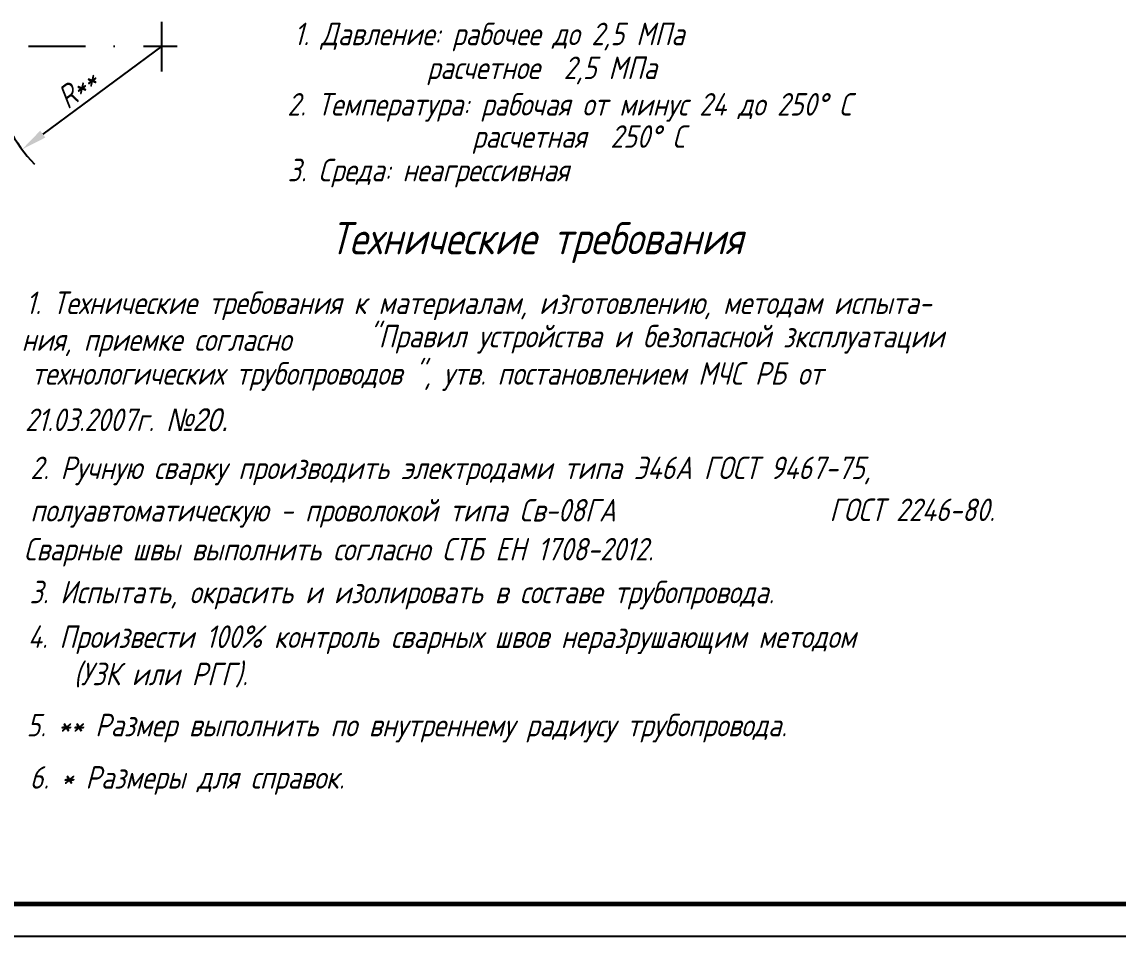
# Model space of a CAD drawing. Header units: inches. Extents: x 5120 to 5750, y -3370 to -3068.
# Drawn here: x 5362.7 to 5533.1, y -3364.7 to -3222.7 of the extents above; entities that cross this region are included whole.
import ezdxf

# ---------------------------------------------------------------- set-up
doc = ezdxf.new("R2010")
doc.units = ezdxf.units.IN
doc.header["$LTSCALE"] = 0.7
doc.header["$MEASUREMENT"] = 0
doc.linetypes.add('DASHDOT', pattern=[25.4, 12.7, -6.35, 0, -6.35])
doc.styles.get("Standard").update_dxf_attribs({"font": 'romand.shx', "width": 0.8, "oblique": 15, "height": 3.5})

msp = doc.modelspace()

# ---------------------------------------------------------------- linework, layer by layer
at = {"lineweight": 25}
for p, q in [((5384.447726721213, -3230.411420799051), (5384.447726721213, -3222.693854791874)), ((5384.447726721211, -3226.464992983668), (5365.946098821724, -3240.128439293767))]:
    msp.add_line(p, q, dxfattribs=at)
at = {"linetype": 'DASHDOT', "lineweight": 25}
msp.add_line((5327.954507868642, -3226.46499298367), (5386.851202715625, -3226.464992983667), dxfattribs=at)
at = {"linetype": 'Continuous', "lineweight": 60}
msp.add_line((5128.446180068599, -3359.746559326897), (5745.446180068637, -3359.746559326898), dxfattribs=at)
at = {"linetype": 'Continuous', "lineweight": 25}
msp.add_line((5120.44618006858, -3364.746559326897), (5750.446180068637, -3364.746559326898), dxfattribs=at)
at = {"lineweight": 25}
msp.add_arc((5384.447726721212, -3226.464992983668), 27.00000000000182, 194.1359848613297, 222.8120536758925, dxfattribs=at)
msp.add_solid([(5365.550056899692, -3239.592160224217), (5366.342140743756, -3240.664718363317), (5362.728424404422, -3242.504690825958)], dxfattribs=at)

# ---------------------------------------------------------------- texts
at = {"lineweight": 25, "char_height": 3.5, "attachment_point": 1}
for s, insert, width in [('1. Давление: рабочее до 2,5 МПа  ', (5404.984139924113, -3222.810839242125), 196.0505772069555), ('         расчетное  2,5 МПа  ', (5408.960151251028, -3228.074887461087), 196.0505772069555), ('2. Температура: рабочая от минус 24 до 250%%D С ', (5403.950051112265, -3233.748899350515), 121.0245817738723), ('            расчетная  250%%D С ', (5410.43415184135, -3238.758241346979), 121.0245817738723), ('3. Среда: неагрессивная', (5404.003996142504, -3243.965037964933), 121.0245817738723), ('1. Технические требования к материалам, изготовлению, методам испыта-', (5363.328970385413, -3264.588991968119), 206.1989598994733), ('   "Правил устройства и безопасной зксплуатации   \\P \\P  ', (5410.933370324992, -3269.777504748915), 197.1772155197887), ('  ния, приемке согласно  ', (5358.950939628621, -3270.310951161192), 197.1772155197887), ('2. Ручную сварку производить электродами типа Э46А ГОСТ 9467-75, ', (5364.011390354729, -3290.239116750253), 177.1894935188311), ('3. Испытать, окрасить и изолировать в составе трубопровода.', (5363.886024759253, -3309.537302627897), 200.5730130461943), ('4. Произвести 100% контроль сварных швов неразрушающим методом', (5363.628856999845, -3316.474726078307), 200.5730130461943), ('(УЗК или РГГ).', (5370.761154682097, -3322.270490808341), 91.15839790303835), ('5. ** Размер выполнить по внутреннему радиусу трубопровода.', (5363.430245848325, -3330.213193383911), 159.0383850836333), ('6. * Размеры для справок.', (5363.915036756121, -3338.344288751774), 197.1772155197887)]:
    msp.add_mtext(s, dxfattribs=dict(at, insert=insert, width=width))
at = {"linetype": 'DASHDOT', "lineweight": 25, "insert": (5371.347573843765, -3233.068845788546), "char_height": 3.5, "attachment_point": 5, "rotation": 36.4458559522159}
msp.add_mtext('\\A1;R**', dxfattribs=at)
at = {"lineweight": 35, "insert": (5410.624882045287, -3253.805522882481), "char_height": 5, "width": 105.4012280488591, "attachment_point": 1}
msp.add_mtext('Технические требования', dxfattribs=at)
at = {"color": 0, "linetype": 'Continuous', "lineweight": 25, "char_height": 3.5, "attachment_point": 1}
for s, insert in [(' технологических трубопроводов ", утв. постановлением МЧС РБ от ', (5362.355741284499, -3275.567073446582)), (' 21.03.2007г. {\\fArial|b0|i0|c204|p34;№20.}', (5361.339006047502, -3282.768506057797))]:
    msp.add_mtext_dynamic_manual_height_columns(s, width=202.4730505737944, gutter_width=17.5, heights=[0], dxfattribs=dict(at, insert=insert))
at = {"linetype": 'Continuous', "lineweight": 25, "char_height": 3.5, "attachment_point": 1}
for s, insert, width in [(' полуавтоматическую - проволокой типа Св-08ГА ', (5362.162249981599, -3296.827978834842), 167.9548655432118), ('  ГОСТ 2246-80.', (5484.516663719625, -3296.758530152768), 167.9548655432118), (' Сварные швы выполнить согласно СТБ ЕН 1708-2012.', (5361.142796307399, -3302.880862708647), 215.7732039741677)]:
    msp.add_mtext(s, dxfattribs=dict(at, insert=insert, width=width))

doc.saveas('drawing.dxf')
